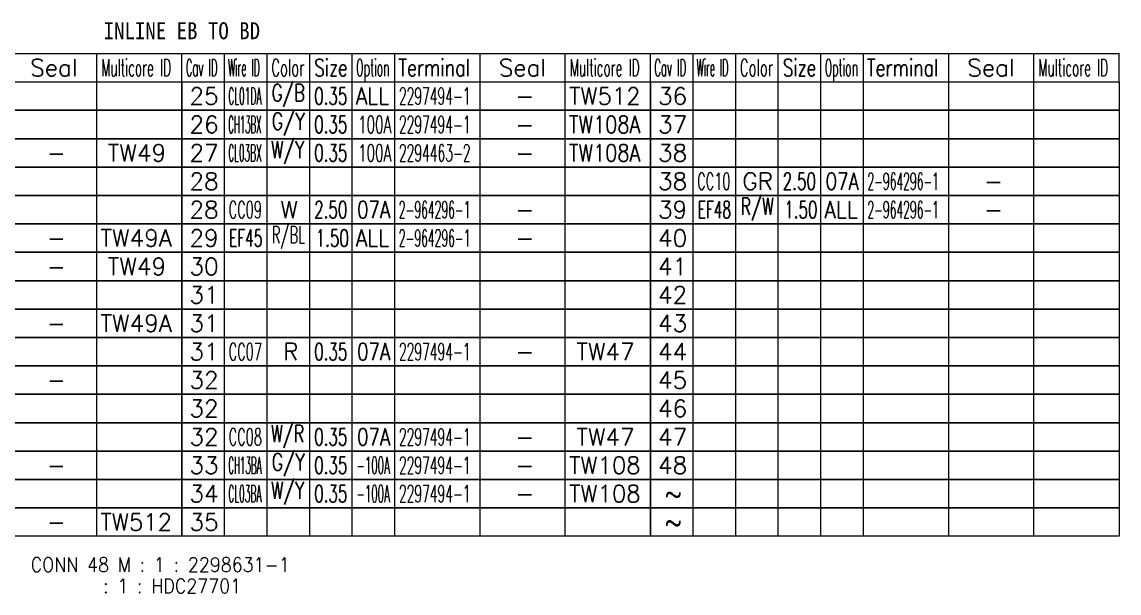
# Model space of a CAD drawing. Header units: inches. Extents: x 47316 to 59086, y 3141 to 11743.
# Drawn here: x 55623.8 to 55816.9, y 9778.2 to 9878.8 of the extents above; entities that cross this region are included whole.
import ezdxf

# ---------------------------------------------------------------- set-up
doc = ezdxf.new("R2010")
doc.units = ezdxf.units.IN
doc.header["$MEASUREMENT"] = 0
doc.styles.get("Standard").update_dxf_attribs({"font": ''})
doc.styles.get('Standard').set_extended_font_data('SimSun')

msp = doc.modelspace()

# ---------------------------------------------------------------- linework, layer by layer
at = {"color": 0, "linetype": 'Continuous', "lineweight": 15}
for p, q in [((55486.95, 9873.22), (55816.95, 9873.22)), ((55486.95, 9868.22), (55816.95, 9868.22))]:
    msp.add_line(p, q, dxfattribs=at)
at = {"color": 7, "linetype": 'Continuous', "lineweight": 15}
for p, q in [((55636.95, 9868.22), (55636.95, 9873.22)), ((55651.95, 9868.22), (55651.95, 9873.22)), ((55659.45, 9868.22), (55659.45, 9873.22)), ((55666.95, 9868.22), (55666.95, 9873.22)), ((55674.45, 9868.22), (55674.45, 9873.22)), ((55681.95, 9868.22), (55681.95, 9873.22)), ((55689.45, 9868.22), (55689.45, 9873.22)), ((55704.45, 9868.22), (55704.45, 9873.22)), ((55719.45, 9868.22), (55719.45, 9873.22)), ((55734.45, 9868.22), (55734.45, 9873.22)), ((55741.95, 9868.22), (55741.95, 9873.22)), ((55749.45, 9868.22), (55749.45, 9873.22)), ((55756.95, 9868.22), (55756.95, 9873.22)), ((55764.45, 9868.22), (55764.45, 9873.22)), ((55771.95, 9868.22), (55771.95, 9873.22)), ((55786.95, 9868.22), (55786.95, 9873.22)), ((55801.95, 9868.22), (55801.95, 9873.22)), ((55816.95, 9868.22), (55816.95, 9873.22))]:
    msp.add_line(p, q, dxfattribs=at)
at = {"color": 102, "linetype": 'Continuous', "lineweight": 15}
for p, q in [((55636.95, 9863.22), (55636.95, 9868.22)), ((55659.45, 9863.22), (55659.45, 9868.22)), ((55666.95, 9863.22), (55666.95, 9868.22)), ((55674.45, 9863.22), (55674.45, 9868.22)), ((55681.95, 9863.22), (55681.95, 9868.22)), ((55689.45, 9863.22), (55689.45, 9868.22)), ((55704.45, 9863.22), (55704.45, 9868.22)), ((55719.45, 9863.22), (55719.45, 9868.22)), ((55741.95, 9863.22), (55741.95, 9868.22)), ((55749.45, 9863.22), (55749.45, 9868.22)), ((55756.95, 9863.22), (55756.95, 9868.22)), ((55764.45, 9863.22), (55764.45, 9868.22)), ((55771.95, 9863.22), (55771.95, 9868.22)), ((55786.95, 9863.22), (55786.95, 9868.22)), ((55801.95, 9863.22), (55801.95, 9868.22)), ((55636.95, 9858.22), (55636.95, 9863.22)), ((55659.45, 9858.22), (55659.45, 9863.22)), ((55666.95, 9858.22), (55666.95, 9863.22)), ((55674.45, 9858.22), (55674.45, 9863.22)), ((55681.95, 9858.22), (55681.95, 9863.22)), ((55689.45, 9858.22), (55689.45, 9863.22)), ((55704.45, 9858.22), (55704.45, 9863.22)), ((55719.45, 9858.22), (55719.45, 9863.22)), ((55741.95, 9858.22), (55741.95, 9863.22)), ((55749.45, 9858.22), (55749.45, 9863.22)), ((55756.95, 9858.22), (55756.95, 9863.22)), ((55764.45, 9858.22), (55764.45, 9863.22)), ((55771.95, 9858.22), (55771.95, 9863.22)), ((55786.95, 9858.22), (55786.95, 9863.22)), ((55801.95, 9858.22), (55801.95, 9863.22)), ((55636.95, 9853.22), (55636.95, 9858.22)), ((55659.45, 9853.22), (55659.45, 9858.22)), ((55666.95, 9853.22), (55666.95, 9858.22)), ((55674.45, 9853.22), (55674.45, 9858.22)), ((55681.95, 9853.22), (55681.95, 9858.22)), ((55689.45, 9853.22), (55689.45, 9858.22)), ((55704.45, 9853.22), (55704.45, 9858.22)), ((55719.45, 9853.22), (55719.45, 9858.22)), ((55741.95, 9853.22), (55741.95, 9858.22)), ((55749.45, 9853.22), (55749.45, 9858.22)), ((55756.95, 9853.22), (55756.95, 9858.22)), ((55764.45, 9853.22), (55764.45, 9858.22)), ((55771.95, 9853.22), (55771.95, 9858.22)), ((55786.95, 9853.22), (55786.95, 9858.22)), ((55801.95, 9853.22), (55801.95, 9858.22)), ((55636.95, 9848.22), (55636.95, 9853.22)), ((55659.45, 9848.22), (55659.45, 9853.22)), ((55666.95, 9848.22), (55666.95, 9853.22)), ((55674.45, 9848.22), (55674.45, 9853.22)), ((55681.95, 9848.22), (55681.95, 9853.22)), ((55689.45, 9848.22), (55689.45, 9853.22)), ((55704.45, 9848.22), (55704.45, 9853.22)), ((55719.45, 9848.22), (55719.45, 9853.22)), ((55741.95, 9848.22), (55741.95, 9853.22)), ((55749.45, 9848.22), (55749.45, 9853.22)), ((55756.95, 9848.22), (55756.95, 9853.22)), ((55764.45, 9848.22), (55764.45, 9853.22)), ((55771.95, 9848.22), (55771.95, 9853.22)), ((55786.95, 9848.22), (55786.95, 9853.22)), ((55801.95, 9848.22), (55801.95, 9853.22)), ((55636.95, 9843.22), (55636.95, 9848.22)), ((55659.45, 9843.22), (55659.45, 9848.22)), ((55666.95, 9843.22), (55666.95, 9848.22)), ((55674.45, 9843.22), (55674.45, 9848.22)), ((55681.95, 9843.22), (55681.95, 9848.22)), ((55689.45, 9843.22), (55689.45, 9848.22)), ((55704.45, 9843.22), (55704.45, 9848.22)), ((55719.45, 9843.22), (55719.45, 9848.22)), ((55741.95, 9843.22), (55741.95, 9848.22)), ((55749.45, 9843.22), (55749.45, 9848.22)), ((55756.95, 9843.22), (55756.95, 9848.22)), ((55764.45, 9843.22), (55764.45, 9848.22)), ((55771.95, 9843.22), (55771.95, 9848.22)), ((55786.95, 9843.22), (55786.95, 9848.22)), ((55801.95, 9843.22), (55801.95, 9848.22)), ((55636.95, 9838.22), (55636.95, 9843.22)), ((55659.45, 9838.22), (55659.45, 9843.22)), ((55666.95, 9838.22), (55666.95, 9843.22)), ((55674.45, 9838.22), (55674.45, 9843.22)), ((55681.95, 9838.22), (55681.95, 9843.22)), ((55689.45, 9838.22), (55689.45, 9843.22)), ((55704.45, 9838.22), (55704.45, 9843.22)), ((55719.45, 9838.22), (55719.45, 9843.22)), ((55741.95, 9838.22), (55741.95, 9843.22)), ((55749.45, 9838.22), (55749.45, 9843.22)), ((55756.95, 9838.22), (55756.95, 9843.22)), ((55764.45, 9838.22), (55764.45, 9843.22)), ((55771.95, 9838.22), (55771.95, 9843.22)), ((55786.95, 9838.22), (55786.95, 9843.22)), ((55801.95, 9838.22), (55801.95, 9843.22)), ((55636.95, 9833.22), (55636.95, 9838.22)), ((55659.45, 9833.22), (55659.45, 9838.22)), ((55666.95, 9833.22), (55666.95, 9838.22)), ((55674.45, 9833.22), (55674.45, 9838.22)), ((55681.95, 9833.22), (55681.95, 9838.22)), ((55689.45, 9833.22), (55689.45, 9838.22)), ((55704.45, 9833.22), (55704.45, 9838.22)), ((55719.45, 9833.22), (55719.45, 9838.22)), ((55741.95, 9833.22), (55741.95, 9838.22)), ((55749.45, 9833.22), (55749.45, 9838.22)), ((55756.95, 9833.22), (55756.95, 9838.22)), ((55764.45, 9833.22), (55764.45, 9838.22)), ((55771.95, 9833.22), (55771.95, 9838.22)), ((55786.95, 9833.22), (55786.95, 9838.22)), ((55801.95, 9833.22), (55801.95, 9838.22)), ((55636.95, 9828.22), (55636.95, 9833.22)), ((55659.45, 9828.22), (55659.45, 9833.22)), ((55666.95, 9828.22), (55666.95, 9833.22)), ((55674.45, 9828.22), (55674.45, 9833.22)), ((55681.95, 9828.22), (55681.95, 9833.22)), ((55689.45, 9828.22), (55689.45, 9833.22)), ((55704.45, 9828.22), (55704.45, 9833.22)), ((55719.45, 9828.22), (55719.45, 9833.22)), ((55741.95, 9828.22), (55741.95, 9833.22)), ((55749.45, 9828.22), (55749.45, 9833.22)), ((55756.95, 9828.22), (55756.95, 9833.22)), ((55764.45, 9828.22), (55764.45, 9833.22)), ((55771.95, 9828.22), (55771.95, 9833.22)), ((55786.95, 9828.22), (55786.95, 9833.22)), ((55801.95, 9828.22), (55801.95, 9833.22)), ((55636.95, 9823.22), (55636.95, 9828.22)), ((55659.45, 9823.22), (55659.45, 9828.22)), ((55666.95, 9823.22), (55666.95, 9828.22)), ((55674.45, 9823.22), (55674.45, 9828.22)), ((55681.95, 9823.22), (55681.95, 9828.22)), ((55689.45, 9823.22), (55689.45, 9828.22)), ((55704.45, 9823.22), (55704.45, 9828.22)), ((55719.45, 9823.22), (55719.45, 9828.22)), ((55741.95, 9823.22), (55741.95, 9828.22)), ((55749.45, 9823.22), (55749.45, 9828.22)), ((55756.95, 9823.22), (55756.95, 9828.22)), ((55764.45, 9823.22), (55764.45, 9828.22)), ((55771.95, 9823.22), (55771.95, 9828.22)), ((55786.95, 9823.22), (55786.95, 9828.22)), ((55801.95, 9823.22), (55801.95, 9828.22)), ((55636.95, 9818.22), (55636.95, 9823.22)), ((55659.45, 9818.22), (55659.45, 9823.22)), ((55666.95, 9818.22), (55666.95, 9823.22)), ((55674.45, 9818.22), (55674.45, 9823.22)), ((55681.95, 9818.22), (55681.95, 9823.22)), ((55689.45, 9818.22), (55689.45, 9823.22)), ((55704.45, 9818.22), (55704.45, 9823.22)), ((55719.45, 9818.22), (55719.45, 9823.22)), ((55741.95, 9818.22), (55741.95, 9823.22)), ((55749.45, 9818.22), (55749.45, 9823.22)), ((55756.95, 9818.22), (55756.95, 9823.22)), ((55764.45, 9818.22), (55764.45, 9823.22)), ((55771.95, 9818.22), (55771.95, 9823.22)), ((55786.95, 9818.22), (55786.95, 9823.22)), ((55801.95, 9818.22), (55801.95, 9823.22)), ((55636.95, 9813.22), (55636.95, 9818.22)), ((55659.45, 9813.22), (55659.45, 9818.22)), ((55666.95, 9813.22), (55666.95, 9818.22)), ((55674.45, 9813.22), (55674.45, 9818.22)), ((55681.95, 9813.22), (55681.95, 9818.22)), ((55689.45, 9813.22), (55689.45, 9818.22)), ((55704.45, 9813.22), (55704.45, 9818.22)), ((55719.45, 9813.22), (55719.45, 9818.22)), ((55741.95, 9813.22), (55741.95, 9818.22)), ((55749.45, 9813.22), (55749.45, 9818.22)), ((55756.95, 9813.22), (55756.95, 9818.22)), ((55764.45, 9813.22), (55764.45, 9818.22)), ((55771.95, 9813.22), (55771.95, 9818.22)), ((55786.95, 9813.22), (55786.95, 9818.22)), ((55801.95, 9813.22), (55801.95, 9818.22)), ((55636.95, 9808.22), (55636.95, 9813.22)), ((55659.45, 9808.22), (55659.45, 9813.22)), ((55666.95, 9808.22), (55666.95, 9813.22)), ((55674.45, 9808.22), (55674.45, 9813.22)), ((55681.95, 9808.22), (55681.95, 9813.22)), ((55689.45, 9808.22), (55689.45, 9813.22)), ((55704.45, 9808.22), (55704.45, 9813.22)), ((55719.45, 9808.22), (55719.45, 9813.22)), ((55741.95, 9808.22), (55741.95, 9813.22)), ((55749.45, 9808.22), (55749.45, 9813.22)), ((55756.95, 9808.22), (55756.95, 9813.22)), ((55764.45, 9808.22), (55764.45, 9813.22)), ((55771.95, 9808.22), (55771.95, 9813.22)), ((55786.95, 9808.22), (55786.95, 9813.22)), ((55801.95, 9808.22), (55801.95, 9813.22)), ((55636.95, 9803.22), (55636.95, 9808.22)), ((55659.45, 9803.22), (55659.45, 9808.22)), ((55666.95, 9803.22), (55666.95, 9808.22)), ((55674.45, 9803.22), (55674.45, 9808.22)), ((55681.95, 9803.22), (55681.95, 9808.22)), ((55689.45, 9803.22), (55689.45, 9808.22)), ((55704.45, 9803.22), (55704.45, 9808.22)), ((55719.45, 9803.22), (55719.45, 9808.22)), ((55741.95, 9803.22), (55741.95, 9808.22)), ((55749.45, 9803.22), (55749.45, 9808.22)), ((55756.95, 9803.22), (55756.95, 9808.22)), ((55764.45, 9803.22), (55764.45, 9808.22)), ((55771.95, 9803.22), (55771.95, 9808.22)), ((55786.95, 9803.22), (55786.95, 9808.22)), ((55801.95, 9803.22), (55801.95, 9808.22)), ((55636.95, 9798.22), (55636.95, 9803.22)), ((55659.45, 9798.22), (55659.45, 9803.22)), ((55666.95, 9798.22), (55666.95, 9803.22)), ((55674.45, 9798.22), (55674.45, 9803.22)), ((55681.95, 9798.22), (55681.95, 9803.22)), ((55689.45, 9798.22), (55689.45, 9803.22)), ((55704.45, 9798.22), (55704.45, 9803.22)), ((55719.45, 9798.22), (55719.45, 9803.22)), ((55741.95, 9798.22), (55741.95, 9803.22)), ((55749.45, 9798.22), (55749.45, 9803.22)), ((55756.95, 9798.22), (55756.95, 9803.22)), ((55764.45, 9798.22), (55764.45, 9803.22)), ((55771.95, 9798.22), (55771.95, 9803.22)), ((55786.95, 9798.22), (55786.95, 9803.22)), ((55801.95, 9798.22), (55801.95, 9803.22)), ((55636.95, 9793.22), (55636.95, 9798.22)), ((55659.45, 9793.22), (55659.45, 9798.22)), ((55666.95, 9793.22), (55666.95, 9798.22)), ((55674.45, 9793.22), (55674.45, 9798.22)), ((55681.95, 9793.22), (55681.95, 9798.22)), ((55689.45, 9793.22), (55689.45, 9798.22)), ((55704.45, 9793.22), (55704.45, 9798.22)), ((55719.45, 9793.22), (55719.45, 9798.22)), ((55741.95, 9793.22), (55741.95, 9798.22)), ((55749.45, 9793.22), (55749.45, 9798.22)), ((55756.95, 9793.22), (55756.95, 9798.22)), ((55764.45, 9793.22), (55764.45, 9798.22)), ((55771.95, 9793.22), (55771.95, 9798.22)), ((55786.95, 9793.22), (55786.95, 9798.22)), ((55801.95, 9793.22), (55801.95, 9798.22)), ((55636.95, 9788.22), (55636.95, 9793.22)), ((55659.45, 9788.22), (55659.45, 9793.22)), ((55666.95, 9788.22), (55666.95, 9793.22)), ((55674.45, 9788.22), (55674.45, 9793.22)), ((55681.95, 9788.22), (55681.95, 9793.22)), ((55689.45, 9788.22), (55689.45, 9793.22)), ((55704.45, 9788.22), (55704.45, 9793.22)), ((55719.45, 9788.22), (55719.45, 9793.22)), ((55741.95, 9788.22), (55741.95, 9793.22)), ((55749.45, 9788.22), (55749.45, 9793.22)), ((55756.95, 9788.22), (55756.95, 9793.22)), ((55764.45, 9788.22), (55764.45, 9793.22)), ((55771.95, 9788.22), (55771.95, 9793.22)), ((55786.95, 9788.22), (55786.95, 9793.22)), ((55801.95, 9788.22), (55801.95, 9793.22))]:
    msp.add_line(p, q, dxfattribs=at)
at = {"color": 0, "linetype": 'Continuous', "lineweight": 15}
for points in [[(55569.45, 9863.22), (55569.45, 9868.22), (55651.95, 9868.22), (55651.95, 9863.22)], [(55651.95, 9863.22), (55651.95, 9868.22), (55734.45, 9868.22), (55734.45, 9863.22)], [(55734.45, 9863.22), (55734.45, 9868.22), (55816.95, 9868.22), (55816.95, 9863.22)], [(55569.45, 9858.22), (55569.45, 9863.22), (55651.95, 9863.22), (55651.95, 9858.22)], [(55651.95, 9858.22), (55651.95, 9863.22), (55734.45, 9863.22), (55734.45, 9858.22)], [(55734.45, 9858.22), (55734.45, 9863.22), (55816.95, 9863.22), (55816.95, 9858.22)], [(55569.45, 9853.22), (55569.45, 9858.22), (55651.95, 9858.22), (55651.95, 9853.22)], [(55651.95, 9853.22), (55651.95, 9858.22), (55734.45, 9858.22), (55734.45, 9853.22)], [(55734.45, 9853.22), (55734.45, 9858.22), (55816.95, 9858.22), (55816.95, 9853.22)], [(55569.45, 9848.22), (55569.45, 9853.22), (55651.95, 9853.22), (55651.95, 9848.22)], [(55651.95, 9848.22), (55651.95, 9853.22), (55734.45, 9853.22), (55734.45, 9848.22)], [(55734.45, 9848.22), (55734.45, 9853.22), (55816.95, 9853.22), (55816.95, 9848.22)], [(55569.45, 9843.22), (55569.45, 9848.22), (55651.95, 9848.22), (55651.95, 9843.22)], [(55651.95, 9843.22), (55651.95, 9848.22), (55734.45, 9848.22), (55734.45, 9843.22)], [(55734.45, 9843.22), (55734.45, 9848.22), (55816.95, 9848.22), (55816.95, 9843.22)], [(55569.45, 9838.22), (55569.45, 9843.22), (55651.95, 9843.22), (55651.95, 9838.22)], [(55651.95, 9838.22), (55651.95, 9843.22), (55734.45, 9843.22), (55734.45, 9838.22)], [(55734.45, 9838.22), (55734.45, 9843.22), (55816.95, 9843.22), (55816.95, 9838.22)], [(55569.45, 9833.22), (55569.45, 9838.22), (55651.95, 9838.22), (55651.95, 9833.22)], [(55651.95, 9833.22), (55651.95, 9838.22), (55734.45, 9838.22), (55734.45, 9833.22)], [(55734.45, 9833.22), (55734.45, 9838.22), (55816.95, 9838.22), (55816.95, 9833.22)], [(55569.45, 9828.22), (55569.45, 9833.22), (55651.95, 9833.22), (55651.95, 9828.22)], [(55651.95, 9828.22), (55651.95, 9833.22), (55734.45, 9833.22), (55734.45, 9828.22)], [(55734.45, 9828.22), (55734.45, 9833.22), (55816.95, 9833.22), (55816.95, 9828.22)], [(55569.45, 9823.22), (55569.45, 9828.22), (55651.95, 9828.22), (55651.95, 9823.22)], [(55651.95, 9823.22), (55651.95, 9828.22), (55734.45, 9828.22), (55734.45, 9823.22)], [(55734.45, 9823.22), (55734.45, 9828.22), (55816.95, 9828.22), (55816.95, 9823.22)], [(55569.45, 9818.22), (55569.45, 9823.22), (55651.95, 9823.22), (55651.95, 9818.22)], [(55651.95, 9818.22), (55651.95, 9823.22), (55734.45, 9823.22), (55734.45, 9818.22)], [(55734.45, 9818.22), (55734.45, 9823.22), (55816.95, 9823.22), (55816.95, 9818.22)], [(55569.45, 9813.22), (55569.45, 9818.22), (55651.95, 9818.22), (55651.95, 9813.22)], [(55651.95, 9813.22), (55651.95, 9818.22), (55734.45, 9818.22), (55734.45, 9813.22)], [(55734.45, 9813.22), (55734.45, 9818.22), (55816.95, 9818.22), (55816.95, 9813.22)], [(55569.45, 9808.22), (55569.45, 9813.22), (55651.95, 9813.22), (55651.95, 9808.22)], [(55651.95, 9808.22), (55651.95, 9813.22), (55734.45, 9813.22), (55734.45, 9808.22)], [(55734.45, 9808.22), (55734.45, 9813.22), (55816.95, 9813.22), (55816.95, 9808.22)], [(55569.45, 9803.22), (55569.45, 9808.22), (55651.95, 9808.22), (55651.95, 9803.22)], [(55651.95, 9803.22), (55651.95, 9808.22), (55734.45, 9808.22), (55734.45, 9803.22)], [(55734.45, 9803.22), (55734.45, 9808.22), (55816.95, 9808.22), (55816.95, 9803.22)], [(55569.45, 9798.22), (55569.45, 9803.22), (55651.95, 9803.22), (55651.95, 9798.22)], [(55651.95, 9798.22), (55651.95, 9803.22), (55734.45, 9803.22), (55734.45, 9798.22)], [(55734.45, 9798.22), (55734.45, 9803.22), (55816.95, 9803.22), (55816.95, 9798.22)], [(55569.45, 9793.22), (55569.45, 9798.22), (55651.95, 9798.22), (55651.95, 9793.22)], [(55651.95, 9793.22), (55651.95, 9798.22), (55734.45, 9798.22), (55734.45, 9793.22)], [(55734.45, 9793.22), (55734.45, 9798.22), (55816.95, 9798.22), (55816.95, 9793.22)], [(55569.45, 9788.22), (55569.45, 9793.22), (55651.95, 9793.22), (55651.95, 9788.22)], [(55651.95, 9788.22), (55651.95, 9793.22), (55734.45, 9793.22), (55734.45, 9788.22)], [(55734.45, 9788.22), (55734.45, 9793.22), (55816.95, 9793.22), (55816.95, 9788.22)]]:
    msp.add_lwpolyline(points, close=True, dxfattribs=at)

# ---------------------------------------------------------------- texts
at = {"color": 6, "linetype": 'Continuous', "lineweight": 20, "insert": (55638.16, 9878.72), "char_height": 3, "width": 29.1236, "attachment_point": 1}
msp.add_mtext('\\f黑体|b0|i0|c1|p0;\\W0.9000000000;\\T1.0000000000;\\o\\lINLINE EB TO BD', dxfattribs=at)
at = {"color": 7, "linetype": 'Continuous', "lineweight": 15, "char_height": 3, "attachment_point": 1}
for s, insert, width in [('\\Fromans.shx;\\W1.0000000000;\\T1.0000000000;\\o\\lSeal', (55625.23, 9872.22), 9.2857), ('\\Fromans.shx;\\W0.5185185185;\\T1.0000000000;\\o\\lMulticore ID', (55637.74, 9872.22), 14), ('\\Fromans.shx;\\W0.4292452830;\\T1.0000000000;\\o\\lCav ID', (55652.63, 9872.22), 6.5), ('\\Fromans.shx;\\W0.4026548673;\\T1.0000000000;\\o\\lWire ID', (55660.06, 9872.22), 6.5), ('\\Fromans.shx;\\W0.5687500000;\\T1.0000000000;\\o\\lColor', (55667.69, 9872.22), 6.5), ('\\Fromans.shx;\\W0.7222222222;\\T1.0000000000;\\o\\lSize', (55675.26, 9872.22), 6.5), ('\\Fromans.shx;\\W0.4595959596;\\T1.0000000000;\\o\\lOption', (55682.64, 9872.22), 6.5), ('\\Fromans.shx;\\W0.7480916031;\\T1.0000000000;\\o\\lTerminal', (55690.05, 9872.22), 14), ('\\Fromans.shx;\\W1.0000000000;\\T1.0000000000;\\o\\lSeal', (55707.73, 9872.22), 9.2857), ('\\Fromans.shx;\\W0.5185185185;\\T1.0000000000;\\o\\lMulticore ID', (55720.24, 9872.22), 14), ('\\Fromans.shx;\\W0.4292452830;\\T1.0000000000;\\o\\lCav ID', (55735.13, 9872.22), 6.5), ('\\Fromans.shx;\\W0.4026548673;\\T1.0000000000;\\o\\lWire ID', (55742.56, 9872.22), 6.5), ('\\Fromans.shx;\\W0.5687500000;\\T1.0000000000;\\o\\lColor', (55750.19, 9872.22), 6.5), ('\\Fromans.shx;\\W0.7222222222;\\T1.0000000000;\\o\\lSize', (55757.76, 9872.22), 6.5), ('\\Fromans.shx;\\W0.4595959596;\\T1.0000000000;\\o\\lOption', (55765.14, 9872.22), 6.5), ('\\Fromans.shx;\\W0.7480916031;\\T1.0000000000;\\o\\lTerminal', (55772.55, 9872.22), 14), ('\\Fromans.shx;\\W1.0000000000;\\T1.0000000000;\\o\\lSeal', (55790.23, 9872.22), 9.2857), ('\\Fromans.shx;\\W0.5185185185;\\T1.0000000000;\\o\\lMulticore ID', (55802.74, 9872.22), 14), ('\\Fromans.shx;\\W1.0000000000;\\T1.0000000000;\\o\\l25', (55653.27, 9867.22), 5.7143), ('\\Fromans.shx;\\W1.0000000000;\\T1.0000000000;\\o\\l36', (55735.77, 9867.22), 5.7143), ('\\Fromans.shx;\\W1.0000000000;\\T1.0000000000;\\o\\l26', (55653.27, 9862.22), 5.7143), ('\\Fromans.shx;\\W1.0000000000;\\T1.0000000000;\\o\\l37', (55735.77, 9862.22), 5.7143), ('\\Fromans.shx;\\W1.0000000000;\\T1.0000000000;\\o\\l27', (55653.27, 9857.22), 5.7143), ('\\Fromans.shx;\\W1.0000000000;\\T1.0000000000;\\o\\l38', (55735.77, 9857.22), 5.7143), ('\\Fromans.shx;\\W1.0000000000;\\T1.0000000000;\\o\\l28', (55653.27, 9852.22), 5.7143), ('\\Fromans.shx;\\W1.0000000000;\\T1.0000000000;\\o\\l38', (55735.77, 9852.22), 5.7143), ('\\Fromans.shx;\\W1.0000000000;\\T1.0000000000;\\o\\l28', (55653.27, 9847.22), 5.7143), ('\\Fromans.shx;\\W1.0000000000;\\T1.0000000000;\\o\\l39', (55735.77, 9847.22), 5.7143), ('\\Fromans.shx;\\W1.0000000000;\\T1.0000000000;\\o\\l29', (55653.27, 9842.22), 5.7143), ('\\Fromans.shx;\\W1.0000000000;\\T1.0000000000;\\o\\l40', (55735.77, 9842.22), 5.7143), ('\\Fromans.shx;\\W1.0000000000;\\T1.0000000000;\\o\\l30', (55653.27, 9837.22), 5.7143), ('\\Fromans.shx;\\W1.0000000000;\\T1.0000000000;\\o\\l41', (55735.77, 9837.22), 5.7143), ('\\Fromans.shx;\\W1.0000000000;\\T1.0000000000;\\o\\l31', (55653.27, 9832.22), 5.7143), ('\\Fromans.shx;\\W1.0000000000;\\T1.0000000000;\\o\\l42', (55735.77, 9832.22), 5.7143), ('\\Fromans.shx;\\W1.0000000000;\\T1.0000000000;\\o\\l31', (55653.27, 9827.22), 5.7143), ('\\Fromans.shx;\\W1.0000000000;\\T1.0000000000;\\o\\l43', (55735.77, 9827.22), 5.7143), ('\\Fromans.shx;\\W1.0000000000;\\T1.0000000000;\\o\\l31', (55653.27, 9822.22), 5.7143), ('\\Fromans.shx;\\W1.0000000000;\\T1.0000000000;\\o\\l44', (55735.77, 9822.22), 5.7143), ('\\Fromans.shx;\\W1.0000000000;\\T1.0000000000;\\o\\l32', (55653.27, 9817.22), 5.7143), ('\\Fromans.shx;\\W1.0000000000;\\T1.0000000000;\\o\\l45', (55735.77, 9817.22), 5.7143), ('\\Fromans.shx;\\W1.0000000000;\\T1.0000000000;\\o\\l32', (55653.27, 9812.22), 5.7143), ('\\Fromans.shx;\\W1.0000000000;\\T1.0000000000;\\o\\l46', (55735.77, 9812.22), 5.7143), ('\\Fromans.shx;\\W1.0000000000;\\T1.0000000000;\\o\\l32', (55653.27, 9807.22), 5.7143), ('\\Fromans.shx;\\W1.0000000000;\\T1.0000000000;\\o\\l47', (55735.77, 9807.22), 5.7143), ('\\Fromans.shx;\\W1.0000000000;\\T1.0000000000;\\o\\l33', (55653.27, 9802.22), 5.7143), ('\\Fromans.shx;\\W1.0000000000;\\T1.0000000000;\\o\\l48', (55735.77, 9802.22), 5.7143), ('\\Fromans.shx;\\W1.0000000000;\\T1.0000000000;\\o\\l34', (55653.27, 9797.22), 5.7143), ('\\Fromans.shx;\\W1.0000000000;\\T1.0000000000;\\o\\l~', (55736.91, 9797.22), 3.7143), ('\\Fromans.shx;\\W1.0000000000;\\T1.0000000000;\\o\\l35', (55653.27, 9792.22), 5.7143), ('\\Fromans.shx;\\W1.0000000000;\\T1.0000000000;\\o\\l~', (55736.91, 9792.22), 3.7143)]:
    msp.add_mtext(s, dxfattribs=dict(at, insert=insert, width=width))
at = {"color": 21, "linetype": 'Continuous', "lineweight": 15, "char_height": 3, "attachment_point": 1}
for s, insert, width in [('\\Fromans.shx;\\W0.3888888889;\\T1.0000000000;\\o\\lCL01DA', (55660.11, 9867.22), 6.5), ('\\Fromans.shx;\\W0.6500000000;\\T1.0000000000;\\o\\l0.35', (55675.23, 9867.22), 6.5), ('\\Fromans.shx;\\W0.5268817204;\\T1.0000000000;\\o\\l2297494-1', (55690.17, 9867.22), 14), ('\\Fromans.shx;\\W0.9800000000;\\T1.0000000000;\\o\\lTW512', (55720.09, 9867.22), 14), ('\\Fromans.shx;\\W0.3669354839;\\T1.0000000000;\\o\\lCH13BX', (55660.1, 9862.22), 6.5), ('\\Fromans.shx;\\W0.6500000000;\\T1.0000000000;\\o\\l0.35', (55675.23, 9862.22), 6.5), ('\\Fromans.shx;\\W0.5268817204;\\T1.0000000000;\\o\\l2297494-1', (55690.17, 9862.22), 14), ('\\Fromans.shx;\\W0.8305084746;\\T1.0000000000;\\o\\lTW108A', (55720.07, 9862.22), 14), ('\\Fromans.shx;\\W1.0000000000;\\T1.0000000000;\\o\\lTW49', (55638.88, 9857.22), 11.4286), ('\\Fromans.shx;\\W0.3823529412;\\T1.0000000000;\\o\\lCL03BX', (55660.11, 9857.22), 6.5), ('\\Fromans.shx;\\W0.6500000000;\\T1.0000000000;\\o\\l0.35', (55675.23, 9857.22), 6.5), ('\\Fromans.shx;\\W0.5268817204;\\T1.0000000000;\\o\\l2294463-2', (55690.17, 9857.22), 14), ('\\Fromans.shx;\\W0.8305084746;\\T1.0000000000;\\o\\lTW108A', (55720.07, 9857.22), 14), ('\\Fromans.shx;\\W0.5548780488;\\T1.0000000000;\\o\\lCC10', (55742.68, 9852.22), 6.5), ('\\Fromans.shx;\\W0.6500000000;\\T1.0000000000;\\o\\l2.50', (55757.73, 9852.22), 6.5), ('\\Fromans.shx;\\W0.4622641509;\\T1.0000000000;\\o\\l2-964296-1', (55772.64, 9852.22), 14), ('\\Fromans.shx;\\W0.5548780488;\\T1.0000000000;\\o\\lCC09', (55660.18, 9847.22), 6.5), ('\\Fromans.shx;\\W0.6500000000;\\T1.0000000000;\\o\\l2.50', (55675.23, 9847.22), 6.5), ('\\Fromans.shx;\\W0.4622641509;\\T1.0000000000;\\o\\l2-964296-1', (55690.14, 9847.22), 14), ('\\Fromans.shx;\\W0.5909090909;\\T1.0000000000;\\o\\lEF48', (55742.78, 9847.22), 6.5), ('\\Fromans.shx;\\W0.6500000000;\\T1.0000000000;\\o\\l1.50', (55758, 9847.22), 6.5), ('\\Fromans.shx;\\W0.4622641509;\\T1.0000000000;\\o\\l2-964296-1', (55772.64, 9847.22), 14), ('\\Fromans.shx;\\W1.0000000000;\\T1.0000000000;\\o\\lTW49A', (55637.59, 9842.22), 14), ('\\Fromans.shx;\\W0.5909090909;\\T1.0000000000;\\o\\lEF45', (55660.28, 9842.22), 6.5), ('\\Fromans.shx;\\W0.6500000000;\\T1.0000000000;\\o\\l1.50', (55675.5, 9842.22), 6.5), ('\\Fromans.shx;\\W0.4622641509;\\T1.0000000000;\\o\\l2-964296-1', (55690.14, 9842.22), 14), ('\\Fromans.shx;\\W1.0000000000;\\T1.0000000000;\\o\\lTW49', (55638.88, 9837.22), 11.4286), ('\\Fromans.shx;\\W1.0000000000;\\T1.0000000000;\\o\\lTW49A', (55637.59, 9827.22), 14), ('\\Fromans.shx;\\W0.5548780488;\\T1.0000000000;\\o\\lCC07', (55660.18, 9822.22), 6.5), ('\\Fromans.shx;\\W0.6500000000;\\T1.0000000000;\\o\\l0.35', (55675.23, 9822.22), 6.5), ('\\Fromans.shx;\\W0.5268817204;\\T1.0000000000;\\o\\l2297494-1', (55690.17, 9822.22), 14), ('\\Fromans.shx;\\W1.0000000000;\\T1.0000000000;\\o\\lTW47', (55721.38, 9822.22), 11.4286), ('\\Fromans.shx;\\W0.5548780488;\\T1.0000000000;\\o\\lCC08', (55660.18, 9807.22), 6.5), ('\\Fromans.shx;\\W0.6500000000;\\T1.0000000000;\\o\\l0.35', (55675.23, 9807.22), 6.5), ('\\Fromans.shx;\\W0.5268817204;\\T1.0000000000;\\o\\l2297494-1', (55690.17, 9807.22), 14), ('\\Fromans.shx;\\W1.0000000000;\\T1.0000000000;\\o\\lTW47', (55721.38, 9807.22), 11.4286), ('\\Fromans.shx;\\W0.3729508197;\\T1.0000000000;\\o\\lCH13BA', (55660.11, 9802.22), 6.5), ('\\Fromans.shx;\\W0.6500000000;\\T1.0000000000;\\o\\l0.35', (55675.23, 9802.22), 6.5), ('\\Fromans.shx;\\W0.5268817204;\\T1.0000000000;\\o\\l2297494-1', (55690.17, 9802.22), 14), ('\\Fromans.shx;\\W0.9800000000;\\T1.0000000000;\\o\\lTW108', (55720.09, 9802.22), 14), ('\\Fromans.shx;\\W0.3888888889;\\T1.0000000000;\\o\\lCL03BA', (55660.11, 9797.22), 6.5), ('\\Fromans.shx;\\W0.6500000000;\\T1.0000000000;\\o\\l0.35', (55675.23, 9797.22), 6.5), ('\\Fromans.shx;\\W0.5268817204;\\T1.0000000000;\\o\\l2297494-1', (55690.17, 9797.22), 14), ('\\Fromans.shx;\\W0.9800000000;\\T1.0000000000;\\o\\lTW108', (55720.09, 9797.22), 14), ('\\Fromans.shx;\\W0.9800000000;\\T1.0000000000;\\o\\lTW512', (55637.59, 9792.22), 14)]:
    msp.add_mtext(s, dxfattribs=dict(at, insert=insert, width=width))
at = {"color": 140, "linetype": 'Continuous', "lineweight": 15, "char_height": 3, "attachment_point": 1}
for s, insert, width in [('\\Fromans.shx;\\W0.7109375000;\\T1.0000000000;\\o\\lG/B', (55667.75, 9867.8), 6.5), ('\\Fromans.shx;\\W0.8750000000;\\T1.0000000000;\\o\\lALL', (55682.57, 9867.22), 6.5), ('\\Fromans.shx;\\W1.0000000000;\\T1.0000000000;\\o\\l-', (55710.66, 9867.22), 3.7143), ('\\Fromans.shx;\\W0.7459016393;\\T1.0000000000;\\o\\lG/Y', (55667.77, 9862.8), 6.5), ('\\Fromans.shx;\\W0.5833333333;\\T1.0000000000;\\o\\l100A', (55682.95, 9862.22), 6.5), ('\\Fromans.shx;\\W1.0000000000;\\T1.0000000000;\\o\\l-', (55710.66, 9862.22), 3.7143), ('\\Fromans.shx;\\W0.7109375000;\\T1.0000000000;\\o\\lW/Y', (55667.65, 9857.8), 6.5), ('\\Fromans.shx;\\W1.0000000000;\\T1.0000000000;\\o\\l-', (55628.16, 9857.22), 3.7143), ('\\Fromans.shx;\\W0.5833333333;\\T1.0000000000;\\o\\l100A', (55682.95, 9857.22), 6.5), ('\\Fromans.shx;\\W1.0000000000;\\T1.0000000000;\\o\\l-', (55710.66, 9857.22), 3.7143), ('\\Fromans.shx;\\W1.0000000000;\\T1.0000000000;\\o\\lGR', (55750.63, 9852.22), 6), ('\\Fromans.shx;\\W0.7844827586;\\T1.0000000000;\\o\\l07A', (55765.28, 9852.22), 6.5), ('\\Fromans.shx;\\W1.0000000000;\\T1.0000000000;\\o\\l-', (55793.16, 9852.22), 3.7143), ('\\Fromans.shx;\\W0.6791044776;\\T1.0000000000;\\o\\lR/W', (55750.33, 9847.8), 6.5), ('\\Fromans.shx;\\W1.0000000000;\\T1.0000000000;\\o\\lW', (55669.27, 9847.22), 3.4286), ('\\Fromans.shx;\\W0.7844827586;\\T1.0000000000;\\o\\l07A', (55682.78, 9847.22), 6.5), ('\\Fromans.shx;\\W0.8750000000;\\T1.0000000000;\\o\\lALL', (55765.07, 9847.22), 6.5), ('\\Fromans.shx;\\W1.0000000000;\\T1.0000000000;\\o\\l-', (55710.66, 9847.22), 3.7143), ('\\Fromans.shx;\\W1.0000000000;\\T1.0000000000;\\o\\l-', (55793.16, 9847.22), 3.7143), ('\\Fromans.shx;\\W0.5617283951;\\T1.0000000000;\\o\\lR/BL', (55667.77, 9842.8), 6.5), ('\\Fromans.shx;\\W0.8750000000;\\T1.0000000000;\\o\\lALL', (55682.57, 9842.22), 6.5), ('\\Fromans.shx;\\W1.0000000000;\\T1.0000000000;\\o\\l-', (55628.16, 9842.22), 3.7143), ('\\Fromans.shx;\\W1.0000000000;\\T1.0000000000;\\o\\l-', (55710.66, 9842.22), 3.7143), ('\\Fromans.shx;\\W1.0000000000;\\T1.0000000000;\\o\\l-', (55628.16, 9837.22), 3.7143), ('\\Fromans.shx;\\W1.0000000000;\\T1.0000000000;\\o\\l-', (55628.16, 9827.22), 3.7143), ('\\Fromans.shx;\\W1.0000000000;\\T1.0000000000;\\o\\lR', (55669.77, 9822.22), 3), ('\\Fromans.shx;\\W0.7844827586;\\T1.0000000000;\\o\\l07A', (55682.78, 9822.22), 6.5), ('\\Fromans.shx;\\W1.0000000000;\\T1.0000000000;\\o\\l-', (55710.66, 9822.22), 3.7143), ('\\Fromans.shx;\\W1.0000000000;\\T1.0000000000;\\o\\l-', (55628.16, 9817.22), 3.7143), ('\\Fromans.shx;\\W0.6791044776;\\T1.0000000000;\\o\\lW/R', (55667.64, 9807.8), 6.5), ('\\Fromans.shx;\\W0.7844827586;\\T1.0000000000;\\o\\l07A', (55682.78, 9807.22), 6.5), ('\\Fromans.shx;\\W1.0000000000;\\T1.0000000000;\\o\\l-', (55710.66, 9807.22), 3.7143), ('\\Fromans.shx;\\W0.7459016393;\\T1.0000000000;\\o\\lG/Y', (55667.77, 9802.8), 6.5), ('\\Fromans.shx;\\W0.4375000000;\\T1.0000000000;\\o\\l-100A', (55682.7, 9802.22), 6.5), ('\\Fromans.shx;\\W1.0000000000;\\T1.0000000000;\\o\\l-', (55628.16, 9802.22), 3.7143), ('\\Fromans.shx;\\W1.0000000000;\\T1.0000000000;\\o\\l-', (55710.66, 9802.22), 3.7143), ('\\Fromans.shx;\\W0.7109375000;\\T1.0000000000;\\o\\lW/Y', (55667.65, 9797.8), 6.5), ('\\Fromans.shx;\\W0.4375000000;\\T1.0000000000;\\o\\l-100A', (55682.7, 9797.22), 6.5), ('\\Fromans.shx;\\W1.0000000000;\\T1.0000000000;\\o\\l-', (55710.66, 9797.22), 3.7143), ('\\Fromans.shx;\\W1.0000000000;\\T1.0000000000;\\o\\l-', (55628.16, 9792.22), 3.7143)]:
    msp.add_mtext(s, dxfattribs=dict(at, insert=insert, width=width))
at = {"color": 42, "linetype": 'Continuous', "lineweight": 15, "char_height": 2.5, "attachment_point": 1}
for s, insert, width in [('\\Fromans.shx;\\W0.9000000000;\\T1.0000000000;\\o\\lCONN 48 M : 1 : 2298631-1', (55625.32, 9784.47), 53.8929), ('\\Fromans.shx;\\W0.9000000000;\\T1.0000000000;\\o\\l : 1 : HDC27701', (55636.52, 9780.72), 30.8571)]:
    msp.add_mtext(s, dxfattribs=dict(at, insert=insert, width=width))

doc.saveas('drawing.dxf')
